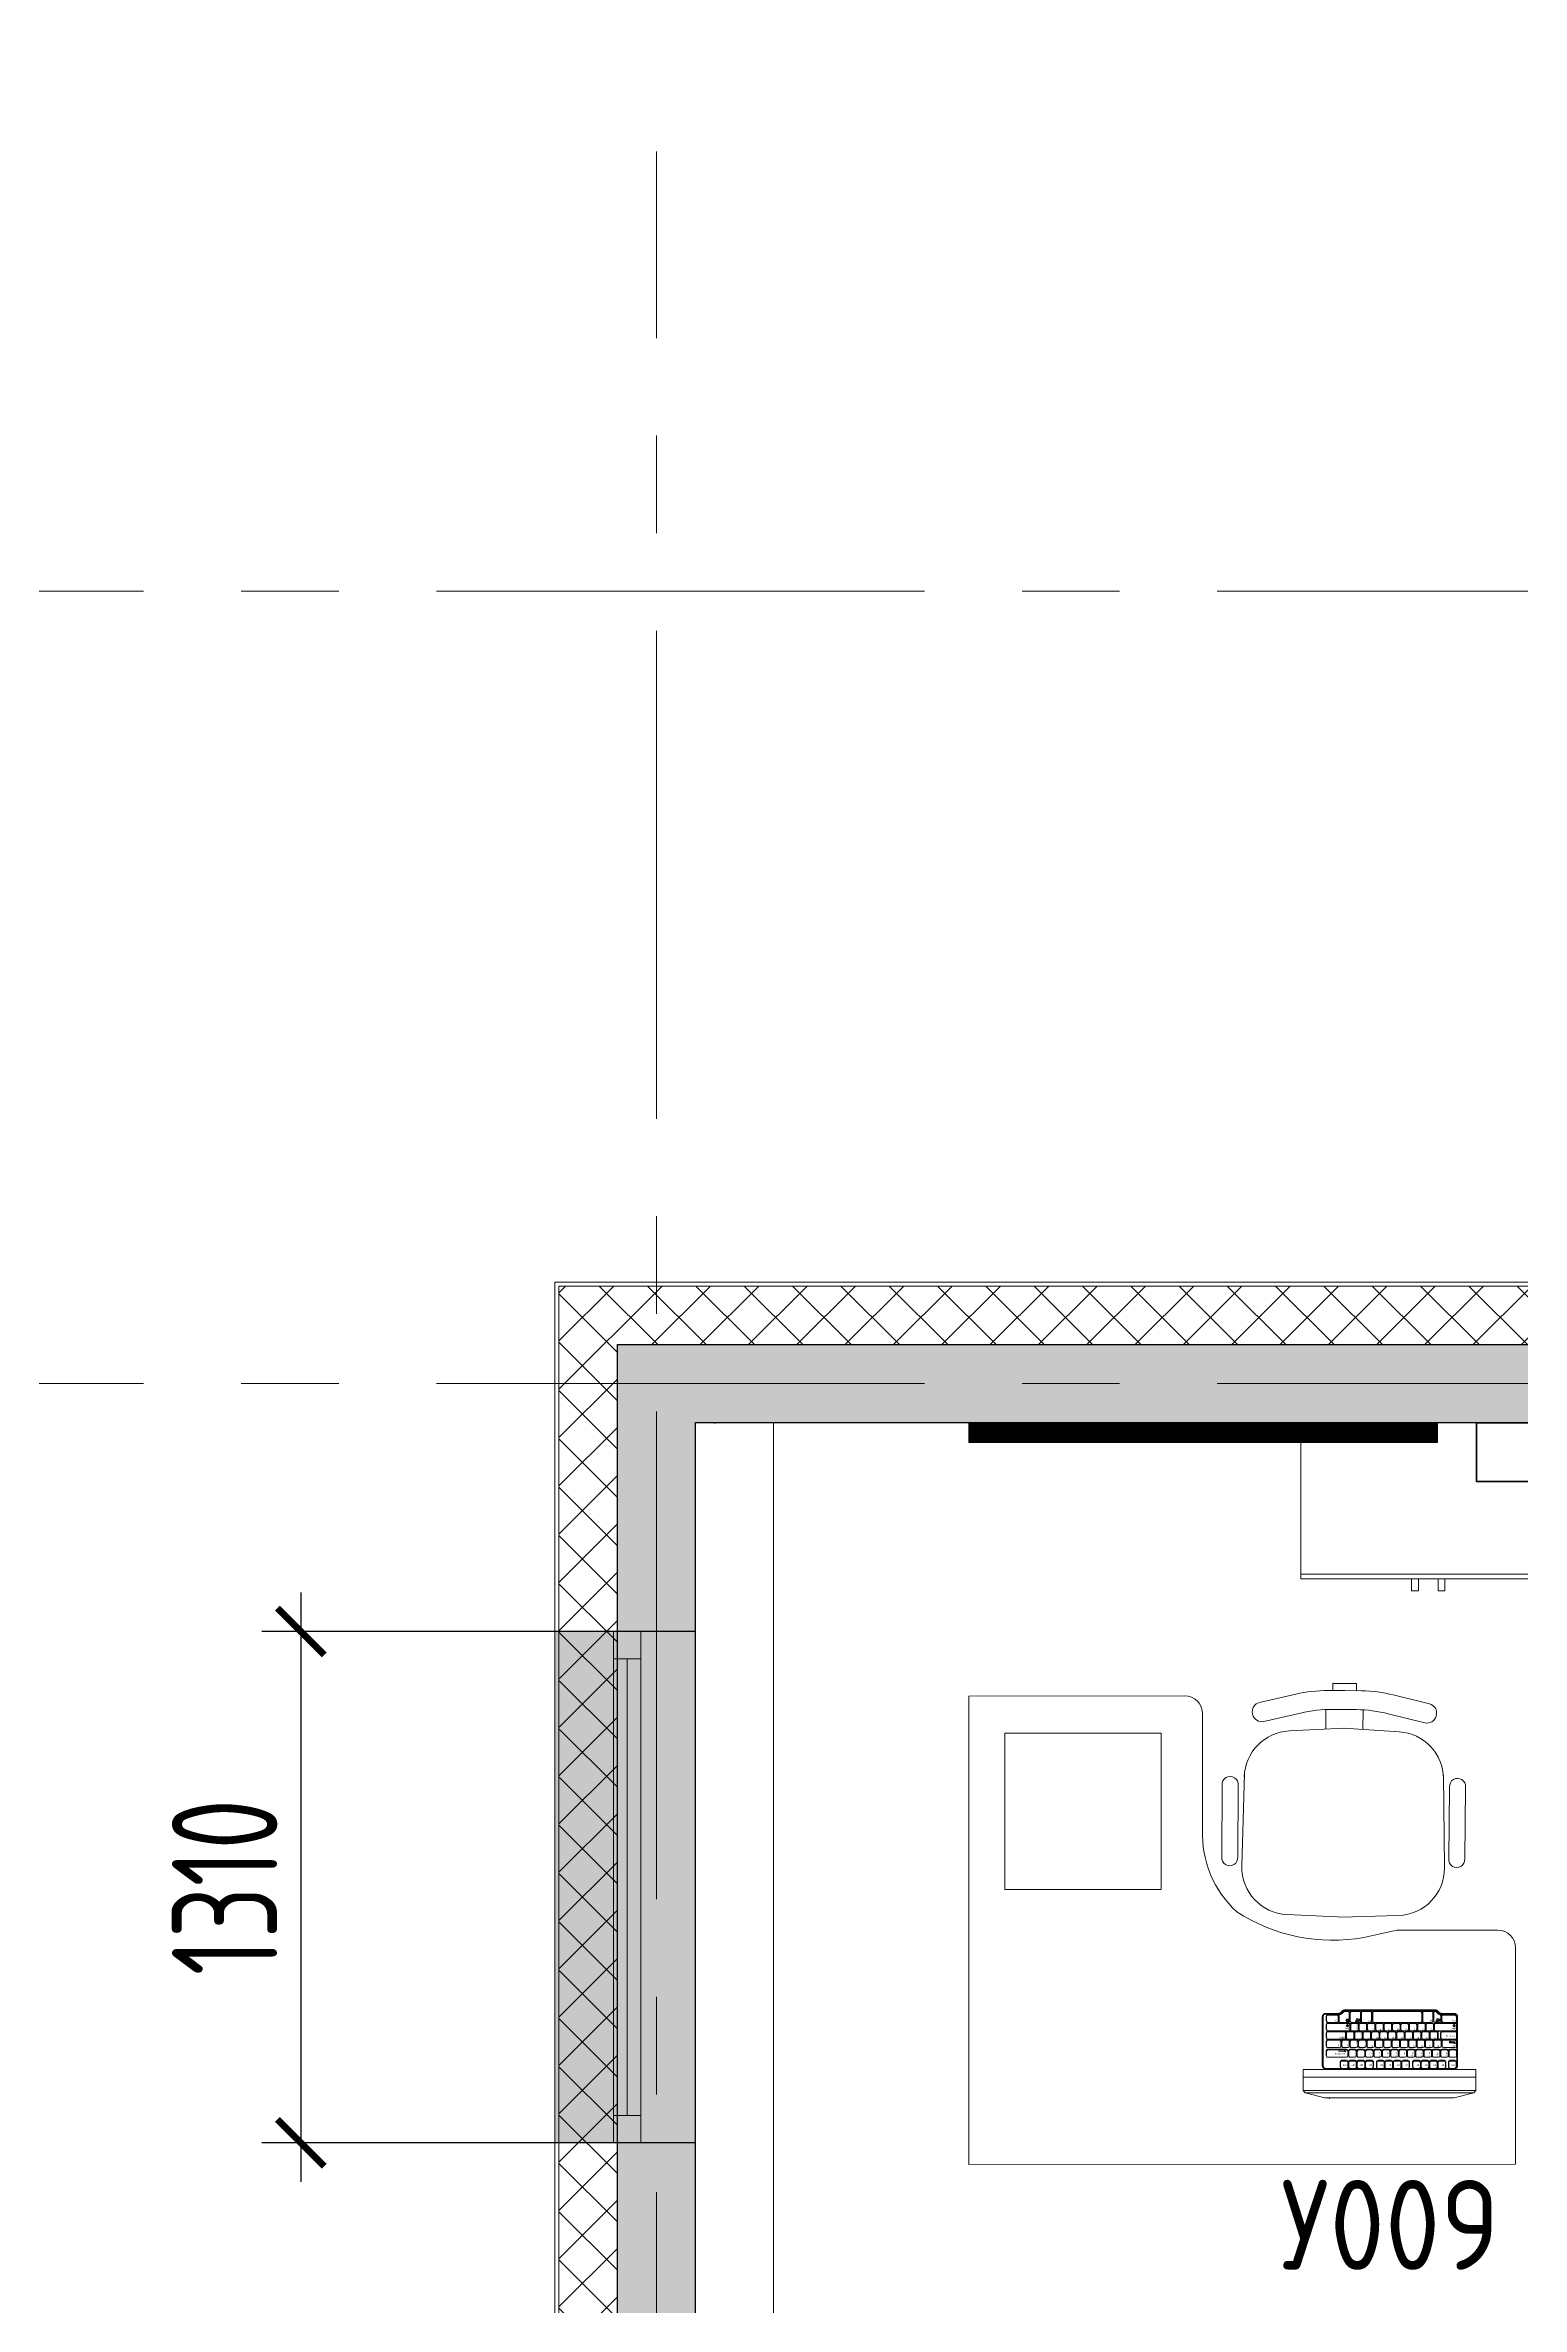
# Model space of a CAD drawing. Header units: millimetres. Extents: x -13407 to 8063098, y -2635 to 109271.
# Drawn here: x -1566 to 2216, y 7145 to 12939 of the extents above; entities that cross this region are included whole.
import ezdxf

# ---------------------------------------------------------------- set-up
doc = ezdxf.new("R2010")
doc.units = ezdxf.units.MM
doc.linetypes.add('CENTER', pattern=[2, 1.25, -0.25, 0.25, -0.25])
doc.linetypes.add('HIDDEN', pattern=[6, 4, -2])
doc.layers.get('Defpoints').update_dxf_attribs({"color": 6})
for name, color, linetype, lineweight in [('АР_Навесной фасад', 5, 'Continuous', 5), ('АР_Окна БЛОК', 250, 'Continuous', 13), ('АР_Оси', 193, 'Continuous', 9), ('АР_Подоконники', 163, 'Continuous', 9), ('АР_Сущ Несущая стена', 202, 'Continuous', 30), ('АР_Утеплитель', 250, 'Continuous', 9), ('АР_Штриховка монолит', 250, 'Continuous', 9), ('ТХ_мебель передв', 250, 'Continuous', 13), ('ТХ_обор_комп принт', 30, 'Continuous', 13), ('ТХ_ОСНОВНОЙ', 103, 'Continuous', 25)]:
    doc.layers.add(name, color=color, linetype=linetype, lineweight=lineweight)
doc.layers.add('ТХ', color=7, linetype='Continuous')
doc.styles.add('Arial 200', font='arial.ttf', dxfattribs={"height": 500})
doc.styles.add('ISOCPEUR', font='isocpeur.ttf', dxfattribs={"width": 0.7})
doc.styles.add('ISOCPEUR_1', font='isocpeur.ttf', dxfattribs={"width": 0.9, "height": 250})
doc.styles.add('SIMPLEX', font='simplex.shx', dxfattribs={"width": 0.85, "oblique": 7})
doc.dimstyles.new('R_100', dxfattribs={"dimtxt": 270, "dimasz": 120, "dimexe": 100, "dimexo": 0, "dimgap": 60, "dimtad": 1, "dimdec": 0, "dimrnd": 5, "dimzin": 0, "dimdsep": 46, "dimtxsty": 'ISOCPEUR', "dimblk": 'ARCHTICK', "dimcen": 0, "dimdle": 100, "dimclrd": 256, "dimclre": 256, "dimclrt": 256, "dimadec": 0, "dimazin": 0, "dimtfac": 2, "dimtdec": 0, "dimtofl": 0, "dimtmove": 1, "dimatfit": 3, "dimfxl": 1, "dimtvp": 3, "dimtolj": 1, "dimtzin": 0, "dimarcsym": 0})

# ---------------------------------------------------------------- blocks, each defined once
blk = doc.blocks.new('*U423')
h = blk.add_hatch(color=253)
h.dxf.hatch_style = 1
h.paths.add_polyline_path([(-1310, 140), (0, 140), (0, -220), (-1310, -220)])
at = {"color": 253, "lineweight": 30}
for p, q in [((-1310, 140), (-1310, -220)), ((0, 140), (0, -220))]:
    blk.add_line(p, q, dxfattribs=at)
at = {"color": 253}
for p, q in [((-1310, 140), (0, 140)), ((-1310, 140), (-1310, 140)), ((-1310, 140), (-1310, 140)), ((0, 140), (0, 140)), ((0, 140), (0, 140)), ((-1310, 0), (0, 0)), ((-1240, 0), (-1240, -70)), ((-1240, -35), (-70, -35)), ((-70, 0), (-70, -70)), ((-1310, -70), (0, -70)), ((0, -220), (-1310, -220))]:
    blk.add_line(p, q, dxfattribs=at)
blk = doc.blocks.new('М-60')
at = {"color": 253, "extrusion": (-6.19742e-05, 0.000470712, 1)}
for p, q in [((7035202.1, 1186569.5, -0.1), (7035439, 1186576.2, -0.1)), ((7035415.4, 1186627.5, -0.2), (7035231.8, 1186626.6, -0.2)), ((7035232, 1186585.7, -0.1), (7035415.6, 1186586.5, -0.1)), ((7034998.3, 1186437.9, -0.1), (7035019.7, 1186530.9, -0.1)), ((7035068.3, 1186519.6, -0.1), (7035046.7, 1186425.8, -0.1)), ((7035049.2, 1186548.9, -0.1), (7035050.6, 1186548.5, -0.1)), ((7035563.1, 1186460.5, -0.1), (7035569.8, 1186312.9, 0)), ((7035085.8, 1186312.9, 0), (7035092.5, 1186454.7, -0.1)), ((7034971.3, 1186282.6, 0), (7034970.4, 1186343.1, -0.1)), ((7034989, 1186343.1, -0.1), (7034970.8, 1186343.1, -0.1)), ((7034970.8, 1186343.1, -0.1), (7034970.8, 1186282.6, 0)), ((7034989, 1186312.9, 0), (7034989, 1186356.2, -0.1)), ((7034989, 1186312.9, 0), (7034989, 1186343.1, -0.1)), ((7035037.4, 1186344.1, 0), (7035037.4, 1186312.9, 0)), ((7035037.8, 1186361.3, -0.1), (7035088.1, 1186361.3, -0.1)), ((7034989, 1186313.2, 0), (7034989.4, 1186282.9, 0)), ((7034989, 1186313.2, 0), (7034989.6, 1186269.8, 0)), ((7035037.8, 1186282.6, 0), (7035037.4, 1186313.9, 0)), ((7035085.7, 1186314.6, 0), (7035094.7, 1186172.9, 0)), ((7035565.2, 1186174.3, 0.1), (7035569.7, 1186322, 0)), ((7034989.4, 1186282.9, 0), (7034971.3, 1186282.6, 0)), ((7035038.5, 1186265.5, 0), (7035088.8, 1186266.3, 0)), ((7035000.2, 1186188.3, 0), (7035023, 1186095.7, 0.1)), ((7035071.5, 1186107.6, 0.1), (7035048.4, 1186201.2, 0)), ((7035052.8, 1186078.1, 0.1), (7035054.2, 1186078.5, 0.1)), ((7035206, 1186059.9, 0.1), (7035442.9, 1186056.7, 0.1)), ((7035236.1, 1186044.1, 0.1), (7035419.7, 1186046, 0.1)), ((7035420.2, 1186005.1, 0.1), (7035236.6, 1186003.1, 0.1))]:
    blk.add_line(p, q, dxfattribs=at)
for centre, start, end in [((7035230, 1186606.2, 122.4), 84.99867, 275.52472), ((7035417.4, 1186607.1, 122.4), 264.99867, 95.52472), ((7035234.4, 1186023.7, 122.4), 85.34791, 275.87397), ((7035421.8, 1186025.7, 122.4), 265.34791, 95.87397)]:
    blk.add_arc(centre, 20.6, start, end, dxfattribs=at)
at = {"color": 253, "extrusion": (6.19742e-05, -0.000470712, -1)}
for centre, major_axis, start_param, end_param in [((7035442.2, 1186455, -0.1), (77.8, 92.6, 0), -0.725128, 0.826554), ((7035043.3, 1186525.4, -0.1), (15.6, 18.5, 0), 4.240369, 5.829345), ((7035044.7, 1186525.1, -0.1), (15.6, 18.5, 0), -0.45384, 1.098777), ((7035213.4, 1186449, -0.1), (77.8, 92.6, 0), 4.061153, 5.558057), ((7035352, 1186356.2, 0), (-277.9, 233.5, -0.1), 5.584367, 5.811166), ((7035400.4, 1186344.1, 0), (233.5, 277.9, -0.1), 4.01357, 4.240369)]:
    blk.add_ellipse(centre, major_axis=major_axis, ratio=1, start_param=start_param, end_param=end_param, dxfattribs=at)
at = {"color": 253, "extrusion": (-6.19742e-05, 0.000470712, 1)}
for centre, major_axis, start_param, end_param in [((7035352.6, 1186275.3, 0), (-274.3, -237.7, 0.1), 5.584367, 5.811166), ((7035400.8, 1186288.2, 0), (237.7, -274.3, 0.1), 4.01357, 4.240369), ((7035215.4, 1186180.5, 0), (79.2, -91.4, 0), 4.061153, 5.558057), ((7035444.3, 1186178, 0.1), (79.2, -91.4, 0), -0.725128, 0.826554), ((7035046.5, 1186101.5, 0.1), (15.8, -18.3, 0), 4.240369, 5.829345), ((7035048, 1186101.8, 0.1), (15.8, -18.3, 0), -0.45384, 1.098777)]:
    blk.add_ellipse(centre, major_axis=major_axis, ratio=1, start_param=start_param, end_param=end_param, dxfattribs=at)
blk = doc.blocks.new('стол угловой 1200х1400')
at = {"color": 253, "extrusion": (-6.20986e-05, 0.000470696, 1)}
for p, q in [((-20568.3, 33327.6, -393.6), (-20014.8, 33327.8, -393.6)), ((-20568, 32127.6, -393), (-20568.3, 33327.6, -393.6)), ((-19969.8, 32984.7, -393.4), (-19969.8, 33284.7, -393.5)), ((-19213.1, 32728, -393.2), (-19472.2, 32727.9, -393.2)), ((-19168.1, 32683, -393.2), (-19168, 32128, -392.9)), ((-19168, 32128, -392.9), (-20568, 32127.6, -393))]:
    blk.add_line(p, q, dxfattribs=at)
at = {"color": 253, "linetype": 'HIDDEN', "ltscale": 0.1}
blk.add_lwpolyline([(-20475.6, 33232.1), (-20075.6, 33232.2), (-20075.5, 32832.2), (-20475.5, 32832.1)], close=True, dxfattribs=at)
at = {"color": 253, "extrusion": (-6.20986e-05, 0.000470696, 1), "elevation": -376.6}
blk.add_lwpolyline([(-19472.3, 32728.1), (-19556.8, 32709)], dxfattribs=at)
at = {"color": 253, "extrusion": (-6.20986e-05, 0.000470696, 1)}
for centre, radius, start, end in [((-20014.8, 33283, -376.6), 45, 2.48168, 90.01514), ((-19697, 32975.5, -376.6), 272.9, 178.02217, 227.37552), ((-19635.3, 33157.4, -376.6), 455.2, 237.21039, 279.93933), ((-19213.1, 32683.2, -376.6), 45, 0.01514, 90.01514)]:
    blk.add_arc(centre, radius, start, end, dxfattribs=at)
blk = doc.blocks.new('KEY')
at = {"color": 253}
for p, q in [((-0.2, 0), (0.2, 0)), ((-0.34, -0.54), (-0.34, -0.14)), ((-0.31, -0.5), (-0.31, -0.11)), ((-0.2, -0.61), (0.2, -0.61)), ((-0.2, -0.68), (0.2, -0.68)), ((0.31, -0.5), (0.31, -0.11)), ((0.34, -0.54), (0.34, -0.14))]:
    blk.add_line(p, q, dxfattribs=at)
for centre, radius, start, end in [((0.2, -0.11), 0.109, 360, 90), ((0.2, -0.14), 0.141, 360, 90), ((-0.2, -0.14), 0.141, 90, 180), ((-0.2, -0.54), 0.141, 180, 270), ((-0.2, -0.11), 0.109, 90, 180), ((-0.2, -0.5), 0.109, 180, 270), ((0.2, -0.5), 0.109, 270, 360), ((0.2, -0.54), 0.141, 270, 360)]:
    blk.add_arc(centre, radius, start, end, dxfattribs=at)
blk = doc.blocks.new('рншнглнг8л')
h = blk.add_hatch(color=253)
h.paths.add_polyline_path([(-575895.8, 55186.1), (-575892.8, 55184.3), (-575895.8, 55184.3)])
h.paths.add_polyline_path([(-575895.8, 55184.3), (-575892.8, 55184.3), (-575895.8, 55182.5)])
h = blk.add_hatch(color=253)
h.paths.add_polyline_path([(-575624.1, 55162.2), (-575627.2, 55160.4), (-575624.1, 55160.4)])
h.paths.add_polyline_path([(-575624.1, 55160.4), (-575627.2, 55160.4), (-575624.1, 55158.6)])
h = blk.add_hatch(color=253)
h.paths.add_polyline_path([(-575615.7, 55164.4), (-575612.7, 55162.7), (-575615.7, 55162.7)])
h.paths.add_polyline_path([(-575615.7, 55162.7), (-575612.7, 55162.7), (-575615.7, 55160.9)])
at = {"color": 253}
for p, q in [((-575997.1, 55290.7), (-576002.8, 55285.1)), ((-575559.9, 55285.1), (-576002.8, 55285.1)), ((-576002.8, 55285.1), (-576002.8, 55230.9)), ((-575947.2, 55303.5), (-575997.1, 55290.7)), ((-575565.6, 55290.7), (-575997.1, 55290.7)), ((-575615.4, 55303.5), (-575947.2, 55303.5)), ((-575565.6, 55290.7), (-575615.4, 55303.5)), ((-575559.9, 55285.1), (-575565.6, 55290.7)), ((-575559.9, 55230.9), (-575559.9, 55285.1)), ((-575559.9, 55250.9), (-576002.8, 55250.9)), ((-576002.8, 55230.9), (-575559.9, 55230.9)), ((-575953.4, 55096.7), (-575953.4, 55220.6)), ((-575951.4, 55096.7), (-575951.4, 55220.6)), ((-575616.2, 55228.2), (-575943.8, 55228.2)), ((-575630.1, 55211.8), (-575630.1, 55223.9)), ((-575629.1, 55212.8), (-575629.1, 55224.8)), ((-575625.8, 55228.2), (-575616.1, 55228.2)), ((-575610.4, 55212.8), (-575610.4, 55222.5)), ((-575609.4, 55211.8), (-575609.4, 55221.5)), ((-575608.6, 55096.7), (-575608.6, 55220.6)), ((-575606.7, 55096.7), (-575606.7, 55220.6)), ((-575943.3, 55183.3), (-575943.3, 55195.4)), ((-575943.3, 55158.3), (-575943.3, 55170.4)), ((-575942.4, 55184.3), (-575942.4, 55196.3)), ((-575942.4, 55159.3), (-575942.4, 55171.3)), ((-575891.1, 55199.6), (-575939, 55199.6)), ((-575891.1, 55180.9), (-575939, 55180.9)), ((-575891.1, 55179), (-575939, 55179)), ((-575908.9, 55174.7), (-575939, 55174.7)), ((-575892.8, 55184.3), (-575912.1, 55184.3)), ((-575905.6, 55159.3), (-575905.6, 55171.3)), ((-575904.7, 55158.3), (-575904.7, 55170.4)), ((-575895.8, 55182.5), (-575895.8, 55186.1)), ((-575895.8, 55186.1), (-575892.8, 55184.3)), ((-575892.8, 55184.3), (-575895.8, 55182.5)), ((-575887.8, 55184.3), (-575887.8, 55196.3)), ((-575886.8, 55183.3), (-575886.8, 55195.4)), ((-575647, 55158.3), (-575647, 55170.4)), ((-575646.1, 55159.3), (-575646.1, 55171.3)), ((-575612.9, 55174.7), (-575642.8, 55174.7)), ((-575627.2, 55162.5), (-575627.2, 55158.5)), ((-575624.1, 55162.2), (-575627.2, 55160.4)), ((-575627.2, 55160.4), (-575613.4, 55160.4)), ((-575627.2, 55160.4), (-575624.1, 55158.6)), ((-575612.7, 55162.7), (-575626.8, 55162.7)), ((-575625.8, 55209.5), (-575613.7, 55209.5)), ((-575625.8, 55207.5), (-575613.7, 55207.5)), ((-575624.1, 55158.6), (-575624.1, 55162.2)), ((-575615.7, 55160.9), (-575615.7, 55164.4)), ((-575615.7, 55164.4), (-575612.7, 55162.7)), ((-575612.7, 55162.7), (-575615.7, 55160.9)), ((-575612.7, 55160.6), (-575612.7, 55164.9)), ((-575609.6, 55159.3), (-575609.6, 55171.3)), ((-575608.6, 55158.3), (-575608.6, 55170.4)), ((-575943.3, 55136.9), (-575943.3, 55149)), ((-575943.3, 55115.5), (-575943.3, 55127.6)), ((-575943.3, 55094.1), (-575943.3, 55106.2)), ((-575942.4, 55137.9), (-575942.4, 55149.9)), ((-575942.4, 55116.5), (-575942.4, 55128.5)), ((-575942.4, 55095.1), (-575942.4, 55107.1)), ((-575908.9, 55156), (-575939, 55156)), ((-575908.9, 55154), (-575939, 55154)), ((-575897.2, 55153.3), (-575939, 55153.3)), ((-575897.2, 55134.5), (-575939, 55134.5)), ((-575897.2, 55132.6), (-575939, 55132.6)), ((-575886.1, 55131.9), (-575939, 55131.9)), ((-575886.1, 55113.1), (-575939, 55113.1)), ((-575886.1, 55111.2), (-575939, 55111.2)), ((-575916.1, 55110.5), (-575939, 55110.5)), ((-575912.7, 55095.1), (-575912.7, 55107.1)), ((-575911.8, 55094.1), (-575911.8, 55106.2)), ((-575911.2, 55091.1), (-575911.2, 55106.2)), ((-575910.2, 55092.8), (-575910.2, 55107.1)), ((-575887.5, 55110.5), (-575906.9, 55110.5)), ((-575893.9, 55137.9), (-575893.9, 55149.9)), ((-575890.9, 55106.4), (-575893.2, 55105.3)), ((-575893.2, 55105.3), (-575892.3, 55105.1)), ((-575892.3, 55105.1), (-575893.1, 55104)), ((-575892.8, 55103.7), (-575893.1, 55104)), ((-575892.9, 55136.9), (-575892.9, 55149)), ((-575892.8, 55103.7), (-575891.9, 55104.8)), ((-575888.8, 55121.7), (-575892.5, 55118.4)), ((-575892.5, 55118.4), (-575889.6, 55118.6)), ((-575891.9, 55104.8), (-575891.5, 55104.1)), ((-575886.3, 55108.9), (-575891.8, 55108.9)), ((-575891.8, 55108.9), (-575891.8, 55101.7)), ((-575886.3, 55107.2), (-575891.8, 55107.2)), ((-575886.3, 55105.5), (-575891.8, 55105.5)), ((-575891.5, 55104.1), (-575890.9, 55106.4)), ((-575887.1, 55108.1), (-575890.9, 55108.1)), ((-575887.1, 55106.4), (-575890.9, 55106.4)), ((-575887.1, 55104.6), (-575890.9, 55104.6)), ((-575887.1, 55102.9), (-575890.9, 55102.9)), ((-575889.6, 55118.6), (-575889.6, 55114.7)), ((-575887.9, 55114.7), (-575889.6, 55114.7)), ((-575885, 55118.4), (-575888.8, 55121.7)), ((-575887.9, 55114.7), (-575887.9, 55118.6)), ((-575887.9, 55118.6), (-575885, 55118.4)), ((-575886.3, 55101.7), (-575886.3, 55108.9)), ((-575884.2, 55085.6), (-575884.2, 55107.1)), ((-575883.3, 55084.6), (-575883.3, 55106.2)), ((-575882.8, 55116.5), (-575882.8, 55128.5)), ((-575882.6, 55084.7), (-575882.6, 55106.2)), ((-575881.9, 55115.5), (-575881.9, 55127.6)), ((-575881.6, 55085.6), (-575881.6, 55107.1)), ((-575859, 55110.5), (-575878.3, 55110.5)), ((-575868.2, 55108.4), (-575865.8, 55101.7)), ((-575863.9, 55108.4), (-575861.4, 55101.7)), ((-575857.1, 55101.7), (-575859.5, 55108.4)), ((-575855.7, 55085.6), (-575855.7, 55107.1)), ((-575854.7, 55084.7), (-575854.7, 55106.2)), ((-575854, 55084.7), (-575854, 55106.2)), ((-575853.1, 55085.6), (-575853.1, 55107.1)), ((-575830.5, 55110.5), (-575849.7, 55110.5)), ((-575827.1, 55085.6), (-575827.1, 55107.1)), ((-575826.2, 55084.7), (-575826.2, 55106.2)), ((-575825.2, 55084.7), (-575825.2, 55106.2)), ((-575824.3, 55085.6), (-575824.3, 55107.1)), ((-575702.1, 55110.5), (-575820.9, 55110.5)), ((-575698.7, 55085.6), (-575698.7, 55107.1)), ((-575697.8, 55084.7), (-575697.8, 55106.2)), ((-575697.1, 55084.7), (-575697.1, 55106.2)), ((-575696.1, 55085.6), (-575696.1, 55107.1)), ((-575673.5, 55110.5), (-575692.8, 55110.5)), ((-575670.2, 55085.6), (-575670.2, 55107.1)), ((-575669.2, 55084.7), (-575669.2, 55106.2)), ((-575668.9, 55084.6), (-575668.9, 55106.2)), ((-575667.9, 55085.6), (-575667.9, 55107.1)), ((-575667, 55115.5), (-575667, 55127.6)), ((-575666.1, 55116.5), (-575666.1, 55128.5)), ((-575664.6, 55110.5), (-575653.2, 55110.5)), ((-575612.9, 55131.9), (-575662.7, 55131.9)), ((-575612.9, 55113.1), (-575662.7, 55113.1)), ((-575612.9, 55111.2), (-575662.7, 55111.2)), ((-575662.4, 55108.4), (-575660, 55101.7)), ((-575658, 55108.4), (-575655.6, 55101.7)), ((-575656.6, 55136.9), (-575656.6, 55149)), ((-575651.3, 55101.7), (-575653.7, 55108.4)), ((-575612.9, 55153.3), (-575652.3, 55153.3)), ((-575612.9, 55132.6), (-575652.3, 55132.6)), ((-575650.4, 55136.9), (-575650.4, 55149)), ((-575649.9, 55092.8), (-575649.9, 55107.1)), ((-575649.5, 55137.9), (-575649.5, 55149.9)), ((-575648.9, 55091.1), (-575648.9, 55106.2)), ((-575647.9, 55094.1), (-575647.9, 55106.2)), ((-575647, 55095.1), (-575647, 55107.1)), ((-575612.9, 55134.5), (-575646.1, 55134.5)), ((-575612.9, 55110.5), (-575643.7, 55110.5)), ((-575612.9, 55156), (-575642.8, 55156)), ((-575612.9, 55154), (-575642.8, 55154)), ((-575615.5, 55121.7), (-575619.2, 55118.4)), ((-575619.2, 55118.4), (-575616.4, 55118.6)), ((-575616.4, 55118.6), (-575616.4, 55114.7)), ((-575614.7, 55114.7), (-575616.4, 55114.7)), ((-575611.8, 55118.4), (-575615.5, 55121.7)), ((-575614.7, 55118.6), (-575611.8, 55118.4)), ((-575614.7, 55114.7), (-575614.7, 55118.6)), ((-575609.6, 55137.9), (-575609.6, 55149.9)), ((-575609.6, 55116.5), (-575609.6, 55128.5)), ((-575609.6, 55097.5), (-575609.6, 55107.1)), ((-575608.6, 55136.9), (-575608.6, 55149)), ((-575608.6, 55115.5), (-575608.6, 55127.6)), ((-575608.6, 55097.5), (-575608.6, 55106.2)), ((-575943.8, 55089.1), (-575911.8, 55089.1)), ((-575943.8, 55087.2), (-575911.8, 55087.2)), ((-575916.1, 55091.7), (-575939, 55091.7)), ((-575916.1, 55089.8), (-575939, 55089.8)), ((-575887.5, 55082.3), (-575895.6, 55082.3)), ((-575887.5, 55080.3), (-575895.6, 55080.3)), ((-575664.5, 55080), (-575895.6, 55080)), ((-575664.5, 55078.1), (-575895.6, 55078.1)), ((-575891.8, 55101.7), (-575886.3, 55101.7)), ((-575859, 55082.3), (-575878.3, 55082.3)), ((-575859, 55080.4), (-575878.3, 55080.4)), ((-575830.5, 55082.3), (-575849.7, 55082.3)), ((-575830.5, 55080.4), (-575849.7, 55080.4)), ((-575702.1, 55082.3), (-575820.9, 55082.3)), ((-575702.1, 55080.4), (-575820.9, 55080.4)), ((-575673.5, 55082.3), (-575692.8, 55082.3)), ((-575673.5, 55080.4), (-575692.8, 55080.4)), ((-575664.6, 55082.3), (-575664.5, 55082.3)), ((-575664.6, 55080.3), (-575664.5, 55080.3)), ((-575616.2, 55089.1), (-575648.3, 55089.1)), ((-575616.2, 55087.2), (-575648.3, 55087.2)), ((-575615.3, 55091.7), (-575643.7, 55091.7)), ((-575616.2, 55089.8), (-575643.7, 55089.8))]:
    blk.add_line(p, q, dxfattribs=at)
for points in [[(-575934, 55303.5), (-575934.9, 55306.2)], [(-575616.2, 55230.1), (-575943.8, 55230.1)]]:
    blk.add_lwpolyline(points, dxfattribs=at)
for centre, major_axis, start_param, end_param in [((-575943.8, 55220.6), (-6.74, -6.74), 3.926991, 5.497787), ((-575943.8, 55220.6), (-5.39, -5.39), 3.926991, 5.497787), ((-575943.8, 55096.7), (-6.74, 6.74), 0.785398, 2.356194), ((-575943.8, 55096.7), (-5.39, 5.39), 0.785398, 2.356194), ((-575911.8, 55077.6), (-8.08, -8.08), 2.907036, 3.926991), ((-575911.8, 55077.6), (-6.74, -6.74), 2.907036, 3.926991), ((-575895.6, 55087.6), (-6.74, -6.74), -0.234557, 0.785398), ((-575895.6, 55087.6), (-5.39, 5.39), 1.336239, 2.356194)]:
    blk.add_ellipse(centre, major_axis=major_axis, ratio=1, start_param=start_param, end_param=end_param, dxfattribs=at)
at = {"color": 253, "extrusion": (0, 0, -1)}
for centre, major_axis, ratio, start_param, end_param in [((-575625.8, 55223.9), (3.03, 3.03), 1, 3.926991, 5.497787), ((-575625.8, 55224.8), (2.36, 2.36), 1, 3.926991, 5.497787), ((-575616.2, 55220.6), (6.74, -6.74), 1, 3.926991, 5.497787), ((-575616.2, 55220.6), (5.39, -5.39), 1, 3.926991, 5.497787), ((-575616.1, 55221.5), (4.72, 4.72), 1, 5.497787, 7.068583), ((-575616.1, 55222.5), (4.04, -4.04), 1, 3.926991, 5.497787), ((-575939, 55195.4), (3.03, -3.03), 1, 2.356194, 3.926991), ((-575939, 55183.3), (3.03, 3.03), 1, 2.356194, 3.926991), ((-575939, 55170.4), (3.03, -3.03), 1, 2.356194, 3.926991), ((-575939, 55196.3), (2.36, -2.36), 1, 2.356194, 3.926991), ((-575939, 55184.3), (2.36, 2.36), 1, 2.356194, 3.926991), ((-575939, 55171.3), (2.36, -2.36), 1, 2.356194, 3.926991), ((-575908.9, 55171.3), (2.36, 2.36), 1, 5.497787, 7.068583), ((-575908.9, 55170.4), (3.03, 3.03), 1, 5.497787, 7.068583), ((-575891.1, 55196.3), (2.36, 2.36), 1, 5.497787, 7.068583), ((-575891.1, 55195.4), (3.03, -3.03), 1, 3.926991, 5.497787), ((-575891.1, 55184.3), (2.36, -2.36), 1, -0.785398, 0.785398), ((-575891.1, 55183.3), (3.03, 3.03), 1, 0.785398, 2.356194), ((-575642.8, 55170.4), (3.03, 3.03), 1, 3.926991, 5.497787), ((-575642.8, 55171.3), (2.36, 2.36), 1, 3.926991, 5.497787), ((-575625.8, 55211.8), (3.03, -3.03), 1, 0.785398, 2.356194), ((-575625.8, 55212.8), (2.36, -2.36), 1, 0.785398, 2.356194), ((-575613.7, 55212.8), (2.36, -2.36), 1, -0.785398, 0.785398), ((-575613.7, 55211.8), (3.03, 3.03), 1, 0.785398, 2.356194), ((-575612.9, 55171.3), (2.36, -2.36), 1, 3.926991, 5.497787), ((-575612.9, 55170.4), (3.03, -3.03), 1, 3.926991, 5.497787), ((-575939, 55158.3), (3.03, 3.03), 1, 2.356194, 3.926991), ((-575939, 55149), (3.03, -3.03), 1, 2.356194, 3.926991), ((-575939, 55136.9), (3.03, 3.03), 1, 2.356194, 3.926991), ((-575939, 55127.6), (3.03, -3.03), 1, 2.356194, 3.926991), ((-575939, 55115.5), (3.03, 3.03), 1, 2.356194, 3.926991), ((-575939, 55106.2), (3.03, -3.03), 1, 2.356194, 3.926991), ((-575939, 55159.3), (2.36, 2.36), 1, 2.356194, 3.926991), ((-575939, 55149.9), (2.36, -2.36), 1, 2.356194, 3.926991), ((-575939, 55137.9), (2.36, 2.36), 1, 2.356194, 3.926991), ((-575939, 55128.5), (2.36, -2.36), 1, 2.356194, 3.926991), ((-575939, 55116.5), (2.36, 2.36), 1, 2.356194, 3.926991), ((-575939, 55107.1), (2.36, -2.36), 1, 2.356194, 3.926991), ((-575916.1, 55107.1), (2.36, -2.36), 1, 3.926991, 5.497787), ((-575916.1, 55106.2), (3.03, -3.03), 1, 3.926991, 5.497787), ((-575906.9, 55106.2), (3.03, 3.03), 1, 3.926991, 5.497787), ((-575906.9, 55107.1), (2.36, 2.36), 1, 3.926991, 5.497787), ((-575908.9, 55159.3), (2.36, -2.36), 1, -0.785398, 0.785398), ((-575908.9, 55158.3), (3.03, -3.03), 1, -0.785398, 0.785398), ((-575897.2, 55149.9), (2.36, 2.36), 1, 5.497787, 7.068583), ((-575897.2, 55149), (3.03, 3.03), 1, 5.497787, 7.068583), ((-575897.2, 55137.9), (2.36, -2.36), 1, -0.785398, 0.785398), ((-575897.2, 55136.9), (3.03, -3.03), 1, -0.785398, 0.785398), ((-575887.5, 55107.1), (2.36, 2.36), 1, 5.497787, 7.068583), ((-575887.5, 55106.2), (3.03, 3.03), 1, 5.497787, 7.068583), ((-575886.1, 55128.5), (2.36, 2.36), 1, 5.497787, 7.068583), ((-575886.1, 55127.6), (3.03, -3.03), 1, 3.926991, 5.497787), ((-575886.1, 55116.5), (2.36, -2.36), 1, -0.785398, 0.785398), ((-575886.1, 55115.5), (3.03, 3.03), 1, 0.785398, 2.356194), ((-575878.3, 55106.2), (3.03, 3.03), 1, 3.926991, 5.497787), ((-575878.3, 55107.1), (2.36, 2.36), 1, 3.926991, 5.497787), ((-575866, 55108.4), (2.17, 0), 0.316309, 0, 3.141593), ((-575864.8, 55105), (2.17, 0), 0.316309, 0, 3.141593), ((-575861.7, 55108.4), (2.17, 0), 0.316309, 3.141593, 6.283185), ((-575860.5, 55105), (2.17, 0), 0.316309, 3.141593, 6.283185), ((-575859.3, 55101.7), (2.17, 0), 0.316309, 3.141593, 6.283185), ((-575859, 55107.1), (2.36, 2.36), 1, 5.497787, 7.068583), ((-575859, 55106.2), (3.03, -3.03), 1, 3.926991, 5.497787), ((-575849.7, 55106.2), (3.03, 3.03), 1, 3.926991, 5.497787), ((-575849.7, 55107.1), (2.36, -2.36), 1, 2.356194, 3.926991), ((-575830.5, 55107.1), (2.36, -2.36), 1, 3.926991, 5.497787), ((-575830.5, 55106.2), (3.03, -3.03), 1, 3.926991, 5.497787), ((-575820.9, 55106.2), (3.03, 3.03), 1, 3.926991, 5.497787), ((-575820.9, 55107.1), (2.36, -2.36), 1, 2.356194, 3.926991), ((-575702.1, 55107.1), (2.36, 2.36), 1, 5.497787, 7.068583), ((-575702.1, 55106.2), (3.03, -3.03), 1, 3.926991, 5.497787), ((-575692.8, 55106.2), (3.03, 3.03), 1, 3.926991, 5.497787), ((-575692.8, 55107.1), (2.36, -2.36), 1, 2.356194, 3.926991), ((-575673.5, 55107.1), (2.36, -2.36), 1, 3.926991, 5.497787), ((-575673.5, 55106.2), (3.03, -3.03), 1, 3.926991, 5.497787), ((-575664.6, 55106.2), (3.03, 3.03), 1, 3.926991, 5.497787), ((-575664.6, 55107.1), (2.36, -2.36), 1, 2.356194, 3.926991), ((-575662.7, 55127.6), (3.03, 3.03), 1, 3.926991, 5.497787), ((-575662.7, 55115.5), (3.03, -3.03), 1, 0.785398, 2.356194), ((-575662.7, 55128.5), (2.36, -2.36), 1, 2.356194, 3.926991), ((-575662.7, 55116.5), (2.36, 2.36), 1, 2.356194, 3.926991), ((-575660.2, 55108.4), (2.17, 0), 0.316309, 0, 3.141593), ((-575659, 55105), (2.17, 0), 0.316309, 0, 3.141593), ((-575655.9, 55108.4), (2.17, 0), 0.316309, 3.141593, 6.283185), ((-575654.7, 55105), (2.17, 0), 0.316309, 3.141593, 6.283185), ((-575652.3, 55149), (3.03, 3.03), 1, 3.926991, 5.497787), ((-575652.3, 55136.9), (3.03, -3.03), 1, 0.785398, 2.356194), ((-575653.5, 55101.7), (2.17, 0), 0.316309, 3.141593, 6.283185), ((-575653.2, 55107.1), (2.36, -2.36), 1, 3.926991, 5.497787), ((-575653.2, 55106.2), (3.03, -3.03), 1, 3.926991, 5.497787), ((-575646.1, 55149), (3.03, 3.03), 1, 3.926991, 5.497787), ((-575646.1, 55136.9), (3.03, -3.03), 1, 0.785398, 2.356194), ((-575646.1, 55149.9), (2.36, -2.36), 1, 2.356194, 3.926991), ((-575646.1, 55137.9), (2.36, 2.36), 1, 2.356194, 3.926991), ((-575643.7, 55106.2), (3.03, 3.03), 1, 3.926991, 5.497787), ((-575642.8, 55158.3), (3.03, -3.03), 1, 0.785398, 2.356194), ((-575643.7, 55107.1), (2.36, -2.36), 1, 2.356194, 3.926991), ((-575642.8, 55159.3), (2.36, -2.36), 1, 0.785398, 2.356194), ((-575612.9, 55159.3), (2.36, 2.36), 1, 0.785398, 2.356194), ((-575612.9, 55158.3), (3.03, 3.03), 1, 0.785398, 2.356194), ((-575612.9, 55149.9), (2.36, -2.36), 1, 3.926991, 5.497787), ((-575612.9, 55149), (3.03, -3.03), 1, 3.926991, 5.497787), ((-575612.9, 55137.9), (2.36, 2.36), 1, 0.785398, 2.356194), ((-575612.9, 55136.9), (3.03, 3.03), 1, 0.785398, 2.356194), ((-575612.9, 55128.5), (2.36, -2.36), 1, 3.926991, 5.497787), ((-575612.9, 55127.6), (3.03, -3.03), 1, 3.926991, 5.497787), ((-575612.9, 55116.5), (2.36, 2.36), 1, 0.785398, 2.356194), ((-575612.9, 55115.5), (3.03, 3.03), 1, 0.785398, 2.356194), ((-575612.9, 55107.1), (2.36, -2.36), 1, 3.926991, 5.497787), ((-575612.9, 55106.2), (3.03, -3.03), 1, 3.926991, 5.497787), ((-575939, 55094.1), (3.03, 3.03), 1, 2.356194, 3.926991), ((-575939, 55095.1), (2.36, 2.36), 1, 2.356194, 3.926991), ((-575916.1, 55095.1), (2.36, 2.36), 1, 0.785398, 2.356194), ((-575916.1, 55094.1), (3.03, 3.03), 1, 0.785398, 2.356194), ((-575911.8, 55077.6), (8.08, 8.08), 1, 5.497787, 6.517742), ((-575911.8, 55077.6), (6.74, -6.74), 1, 3.926991, 4.946946), ((-575909.2, 55091.1), (1.35, -1.35), 1, 0.971859, 2.356194), ((-575908.3, 55092.8), (1.35, -1.35), 1, 1.011126, 2.356194), ((-575911.8, 55077.6), (8.33, 8.33), 1, 5.684248, 6.517742), ((-575911.8, 55077.6), (9.68, -9.68), 1, 4.152719, 4.946946), ((-575895.6, 55087.6), (6.74, 6.74), 1, 2.356194, 3.37615), ((-575895.6, 55087.6), (5.39, 5.39), 1, 2.356194, 3.37615), ((-575895.6, 55087.6), (5.14, 5.14), 1, 2.356194, 3.37615), ((-575895.6, 55087.6), (3.79, 3.79), 1, 2.356194, 3.37615), ((-575887.5, 55085.6), (2.36, -2.36), 1, -0.785398, 0.785398), ((-575887.5, 55084.6), (3.03, -3.03), 1, -0.785398, 0.785398), ((-575878.3, 55084.7), (3.03, -3.03), 1, 0.785398, 2.356194), ((-575878.3, 55085.6), (2.36, -2.36), 1, 0.785398, 2.356194), ((-575863.6, 55101.7), (2.17, 0), 0.316309, 0, 3.141593), ((-575859, 55085.6), (2.36, -2.36), 1, -0.785398, 0.785398), ((-575859, 55084.7), (3.03, 3.03), 1, 0.785398, 2.356194), ((-575849.7, 55084.7), (3.03, -3.03), 1, 0.785398, 2.356194), ((-575849.7, 55085.6), (2.36, 2.36), 1, 2.356194, 3.926991), ((-575830.5, 55085.6), (2.36, 2.36), 1, 0.785398, 2.356194), ((-575830.5, 55084.7), (3.03, 3.03), 1, 0.785398, 2.356194), ((-575820.9, 55084.7), (3.03, -3.03), 1, 0.785398, 2.356194), ((-575820.9, 55085.6), (2.36, 2.36), 1, 2.356194, 3.926991), ((-575702.1, 55085.6), (2.36, -2.36), 1, -0.785398, 0.785398), ((-575702.1, 55084.7), (3.03, 3.03), 1, 0.785398, 2.356194), ((-575692.8, 55084.7), (3.03, -3.03), 1, 0.785398, 2.356194), ((-575692.8, 55085.6), (2.36, 2.36), 1, 2.356194, 3.926991), ((-575673.5, 55085.6), (2.36, 2.36), 1, 0.785398, 2.356194), ((-575673.5, 55084.7), (3.03, 3.03), 1, 0.785398, 2.356194), ((-575664.6, 55084.6), (3.03, -3.03), 1, 0.785398, 2.356194), ((-575664.6, 55085.6), (2.36, 2.36), 1, 2.356194, 3.926991), ((-575664.5, 55087.6), (3.79, -3.79), 1, -0.234557, 0.785398), ((-575664.5, 55087.6), (5.14, -5.14), 1, -0.234557, 0.785398), ((-575664.5, 55087.6), (5.39, 5.39), 1, 1.336239, 2.356194), ((-575664.5, 55087.6), (6.74, -6.74), 1, -0.234557, 0.785398), ((-575657.8, 55101.7), (2.17, 0), 0.316309, 0, 3.141593), ((-575648.3, 55077.6), (9.68, 9.68), 1, 4.477832, 5.272059), ((-575648.3, 55077.6), (8.33, -8.33), 1, 2.907036, 3.74053), ((-575648.3, 55077.6), (8.08, -8.08), 1, 2.907036, 3.926991), ((-575648.3, 55077.6), (6.74, -6.74), 1, 2.907036, 3.926991), ((-575651.8, 55092.8), (1.35, 1.35), 1, 0.785398, 2.130466), ((-575650.8, 55091.1), (1.35, 1.35), 1, 0.785398, 2.169734), ((-575643.7, 55094.1), (3.03, -3.03), 1, 0.785398, 2.356194), ((-575643.7, 55095.1), (2.36, 2.36), 1, 2.356194, 3.926991), ((-575616.2, 55097.5), (5.39, 5.39), 1, 0.785398, 2.356194), ((-575616.2, 55096.7), (6.74, 6.74), 1, 0.785398, 2.356194), ((-575616.2, 55096.7), (5.39, 5.39), 1, 0.785398, 2.356194), ((-575615.3, 55097.5), (4.04, 4.04), 1, 0.785398, 2.356194)]:
    blk.add_ellipse(centre, major_axis=major_axis, ratio=ratio, start_param=start_param, end_param=end_param, dxfattribs=at)
at = {"color": 253}
for points in [[(-575627.2, 55160.4), (-575627.2, 55160.4), (-575627.2, 55160.4)], [(-575612.7, 55162.7), (-575612.7, 55162.7), (-575612.7, 55162.7)]]:
    blk.add_solid(points, dxfattribs=at)
at = {"color": 253, "xscale": -30.48000000044703, "yscale": 30.48000000044703, "zscale": 60.96}
for p in [(-575897.1, 55228.2), (-575875.7, 55228.2), (-575854.3, 55228.2), (-575832.9, 55228.2), (-575804.4, 55228.2), (-575783, 55228.2), (-575761.6, 55228.2), (-575740.2, 55228.2), (-575711.7, 55228.2), (-575690.3, 55228.2), (-575668.9, 55228.2), (-575647.5, 55228.2), (-575893.6, 55174.7), (-575875.7, 55199.6), (-575872.2, 55174.7), (-575854.3, 55199.6), (-575850.8, 55174.7), (-575832.9, 55199.6), (-575829.4, 55174.7), (-575811.5, 55199.6), (-575808, 55174.7), (-575790.1, 55199.6), (-575786.6, 55174.7), (-575768.7, 55199.6), (-575765.2, 55174.7), (-575747.3, 55199.6), (-575743.8, 55174.7), (-575725.9, 55199.6), (-575722.4, 55174.7), (-575704.5, 55199.6), (-575701, 55174.7), (-575683.1, 55199.6), (-575679.6, 55174.7), (-575661.7, 55199.6), (-575658.2, 55174.7), (-575640.3, 55199.6), (-575618.9, 55199.6), (-575881.9, 55153.3), (-575870.8, 55131.9), (-575860.5, 55153.3), (-575849.4, 55131.9), (-575839.1, 55153.3), (-575828, 55131.9), (-575817.6, 55153.3), (-575806.6, 55131.9), (-575796.2, 55153.3), (-575785.2, 55131.9), (-575774.8, 55153.3), (-575763.8, 55131.9), (-575753.4, 55153.3), (-575742.4, 55131.9), (-575732, 55153.3), (-575721, 55131.9), (-575710.6, 55153.3), (-575699.6, 55131.9), (-575689.2, 55153.3), (-575678.2, 55131.9), (-575667.8, 55153.3)]:
    blk.add_blockref('KEY', p, dxfattribs=at)
at = {"color": 253}
for s, height, style, p in [('F12', 3.81, 'Arial 200', (-575891.1, 55221.9)), ('F11', 3.81, 'Arial 200', (-575869.7, 55221.9)), ('F10', 3.81, 'Arial 200', (-575848.3, 55221.9)), ('F9', 3.81, 'Arial 200', (-575826.9, 55221.9)), ('F8', 3.81, 'Arial 200', (-575798.4, 55221.9)), ('F7', 3.81, 'Arial 200', (-575777, 55221.9)), ('F6', 3.81, 'Arial 200', (-575755.6, 55221.9)), ('F5', 3.81, 'Arial 200', (-575734.2, 55221.8)), ('F4', 3.81, 'Arial 200', (-575705.6, 55221.9)), ('F3', 3.81, 'Arial 200', (-575684.2, 55221.9)), ('F2', 3.81, 'Arial 200', (-575662.8, 55221.9)), ('F1', 3.81, 'Arial 200', (-575641.4, 55221.9)), ('Esc', 3.81, 'Arial 200', (-575614.6, 55221.9)), ('Backspace', 3.81, 'Arial 200', (-575894.9, 55192.4)), ('|', 3.81, 'Arial 200', (-575910.3, 55170.2)), ('\\', 3.81, 'Arial 200', (-575909.6, 55163.1)), ('}', 3.81, 'Arial 200', (-575887.8, 55170.5)), (']', 3.81, 'Arial 200', (-575886.8, 55162.6)), ('+', 3.81, 'Arial 200', (-575870.7, 55196.4)), ('=', 3.81, 'Arial 200', (-575870.6, 55188)), ('{', 3.81, 'Arial 200', (-575866.3, 55170.5)), ('[', 3.81, 'Arial 200', (-575865.4, 55162.6)), ('_', 3.81, 'Arial 200', (-575848.5, 55195.3)), ('-', 3.81, 'Arial 200', (-575848.9, 55186.8)), ('P', 3.81, 'Arial 200', (-575844.5, 55172.5)), (')', 3.81, 'Arial 200', (-575828.3, 55197.4)), ('0', 3.81, 'Arial 200', (-575827.1, 55191)), ('O', 3.81, 'Arial 200', (-575823.1, 55172.5)), ('(', 3.81, 'Arial 200', (-575806.9, 55197.4)), ('9', 3.81, 'Arial 200', (-575805.7, 55191)), ('I', 3.81, 'Arial 200', (-575803.7, 55172.5)), ('8', 3.81, 'Arial 200', (-575784.3, 55191)), ('*', 3.81, 'Arial 200', (-575784.8, 55194.1)), ('U', 3.81, 'Arial 200', (-575781.2, 55172.4)), ('&', 3.81, 'Arial 200', (-575762.5, 55197.3)), ('7', 3.81, 'Arial 200', (-575762.9, 55191)), ('Y', 3.81, 'Arial 200', (-575760.1, 55172.5)), ('^ ', 3.81, 'Arial 200', (-575742.1, 55194.9)), ('6', 3.81, 'Arial 200', (-575741.5, 55191)), ('T', 3.81, 'Arial 200', (-575739.8, 55172.5)), ('%', 3.81, 'Arial 200', (-575719.7, 55197.2)), ('5', 3.81, 'Arial 200', (-575720.1, 55191)), ('R', 3.81, 'Arial 200', (-575717.5, 55172.5)), ('4', 3.81, 'Arial 200', (-575698.7, 55191.1)), ('$', 3.81, 'Arial 200', (-575698.3, 55198.1)), ('E', 3.81, 'Arial 200', (-575696.1, 55172.5)), ('W', 3.81, 'Arial 200', (-575675.6, 55172.5)), ('3', 3.81, 'Arial 200', (-575677.3, 55191)), ('#', 3.81, 'Arial 200', (-575676.9, 55198.3)), ('@', 3.81, 'Arial 200', (-575655.5, 55196.3)), ('2', 3.81, 'Arial 200', (-575655.9, 55191.1)), ('Q', 3.81, 'Arial 200', (-575654.2, 55172.2)), ('1', 3.81, 'Arial 200', (-575634.5, 55191.1)), ('!', 3.81, 'Arial 200', (-575635.3, 55197.6)), ('Tab', 3.81, 'Arial 200', (-575610.9, 55172.2)), ('~', 3.81, 'Arial 200', (-575612.2, 55194.6)), ('`', 3.81, 'Arial 200', (-575613.1, 55183.3)), ('Ctrl', 3.81, 'Arial 200', (-575915, 55107.7)), ('Enter', 3.81, 'Arial 200', (-575896.7, 55150.9)), ('Shift', 3.81, 'Arial 200', (-575883.2, 55127.8)), ('"', 3.81, 'Arial 200', (-575876, 55148.1)), ("'", 3.81, 'Arial 200', (-575876.8, 55137.1)), ('?', 3.81, 'Arial 200', (-575864.3, 55127.6)), ('/', 3.81, 'Arial 200', (-575864.8, 55120.8)), (';', 3.81, 'Arial 200', (-575854.7, 55140.2)), (':', 3.81, 'Arial 200', (-575854.6, 55149.5)), ('>', 3.81, 'Arial 200', (-575843.5, 55127.5)), ('.', 3.81, 'Arial 200', (-575844.5, 55117.6)), ('L', 3.81, 'Arial 200', (-575833.8, 55151.9)), ('Alt', 3.81, 'Arial 200', (-575828.6, 55108.7)), ('<', 3.81, 'Arial 200', (-575822.1, 55127.5)), (',', 3.81, 'Arial 200', (-575823.4, 55116.8)), ('K', 3.81, 'Arial 200', (-575812.4, 55151.9)), ('M', 3.81, 'Arial 200', (-575801.4, 55130.5)), ('J', 3.81, 'Arial 200', (-575791, 55151.8)), ('N', 3.81, 'Arial 200', (-575780, 55130.5)), ('H', 3.81, 'Arial 200', (-575769.6, 55151.9)), ('B', 3.81, 'Arial 200', (-575758.6, 55130.5)), ('G', 3.81, 'Arial 200', (-575748.2, 55151.9)), ('V', 3.81, 'Arial 200', (-575737.2, 55130.5)), ('F', 2.38, 'SIMPLEX', (-575726.8, 55150.4)), ('C', 3.81, 'Arial 200', (-575715.8, 55130.5)), ('D', 3.81, 'Arial 200', (-575705.4, 55151.9)), ('X', 3.81, 'Arial 200', (-575694.4, 55130.5)), ('S', 3.81, 'Arial 200', (-575684, 55151.9)), ('Alt', 3.81, 'Arial 200', (-575672.3, 55107.6)), ('Z', 3.81, 'Arial 200', (-575673, 55130.5)), ('A', 3.81, 'Arial 200', (-575662.6, 55151.9)), ('CapsLock', 3.81, 'Arial 200', (-575612.8, 55147)), ('Shift', 3.81, 'Arial 200', (-575611.5, 55127.8)), ('Ctrl', 3.81, 'Arial 200', (-575611.5, 55107.7))]:
    blk.add_text(s, height=height, rotation=180, dxfattribs=dict(at, style=style)).set_placement(p)
blk = doc.blocks.new('тумба 1450х400х750')
at = {"color": 253, "lineweight": 15, "ltscale": 100}
blk.add_line((-12776, 30271.1), (-14226, 30271.1), dxfattribs=at)
for points in [[(-13948.9, 30283.1), (-13931.6, 30283.1), (-13931.6, 30313.3), (-13948.9, 30313.3)], [(-13881.3, 30283.1), (-13863.9, 30283.1), (-13863.9, 30313.3), (-13881.3, 30313.3)], [(-13541.9, 30283.1), (-13524.5, 30283.1), (-13524.5, 30313.3), (-13541.9, 30313.3)], [(-13474.2, 30283.1), (-13456.9, 30283.1), (-13456.9, 30313.3), (-13474.2, 30313.3)], [(-13145, 30283.1), (-13127.6, 30283.1), (-13127.6, 30313.3), (-13145, 30313.3)], [(-13077.3, 30283.1), (-13060, 30283.1), (-13060, 30313.3), (-13077.3, 30313.3)], [(-12776, 29883.1), (-12776, 30283.1), (-14226, 30283.1), (-14226, 29883.1)]]:
    blk.add_lwpolyline(points, close=True, dxfattribs=at)
blk = doc.blocks.new('A$C3da1b1ea')
at = {"color": 253, "lineweight": 0}
blk.add_lwpolyline([(0, 0), (50, 0), (50, -1200), (0, -1200), (0, 0)], dxfattribs=at)
blk = doc.blocks.new('A$Cf8021bc8')
at = {"color": 253, "linetype": 'Continuous', "lineweight": 5}
blk.add_lwpolyline([(150, 1000), (150, -1000), (0, -1000), (0, 1000)], close=True, dxfattribs=at)
at = {"layer": 'ТХ', "color": 253, "lineweight": 0}
for p in [(0, 2300), (0, -1100)]:
    blk.add_blockref('A$C3da1b1ea', p, dxfattribs=at)
blk = doc.blocks.new('_ArchTick')
at = {"color": 253, "linetype": 'ByBlock', "const_width": 0.15}
blk.add_lwpolyline([(-0.5, -0.5), (0.5, 0.5)], dxfattribs=at)
blk = doc.blocks.new('*D522')
at = {"layer": 'Defpoints', "color": 0, "ltscale": 100, "transparency": 16777216}
for p in [(99.7, 8874.9), (-911.1, 7564.9), (99.7, 7564.9)]:
    blk.add_point(p, dxfattribs=at)
at = {"layer": 'ТХ_мебель передв', "color": 253, "lineweight": -2, "ltscale": 100, "transparency": 16777216}
for p, q in [((-911.1, 8974.9), (-911.1, 7464.9)), ((99.7, 8874.9), (-1011.1, 8874.9)), ((99.7, 7564.9), (-1011.1, 7564.9))]:
    blk.add_line(p, q, dxfattribs=at)
at = {"layer": 'ТХ_мебель передв', "color": 253, "lineweight": -2, "ltscale": 100, "transparency": 16777216, "xscale": 120, "yscale": 120, "zscale": 120}
for p, rotation in [((-911.1, 8874.9), 90), ((-911.1, 7564.9), 270)]:
    blk.add_blockref('_ArchTick', p, dxfattribs=dict(at, rotation=rotation))
at = {"layer": 'ТХ_мебель передв', "color": 253, "ltscale": 100, "transparency": 16777216, "insert": (-1106.1, 8219.9), "char_height": 270, "attachment_point": 5, "rotation": 90, "style": 'ISOCPEUR'}
blk.add_mtext('\\A1;1310', dxfattribs=at)

msp = doc.modelspace()

# ---------------------------------------------------------------- hatches: boundary and pattern name
at = {"layer": 'АР_Утеплитель', "ltscale": 100}
h = msp.add_hatch(dxfattribs=at)
h.set_pattern_fill('ANSI37', color=253, scale=700)
h.set_pattern_definition([(45, (-945096.63, 49153.53), (-61.871843, 61.871843), []), (135, (-945096.63, 49153.53), (-61.871843, -61.871843), [])])
h.paths.add_polyline_path([(29593.5, 11440), (29593.5, 11290), (21270, 11290), (21270, 6100), (13150, 6100), (13150, -250), (-250, -250), (-250, 9760), (6100, 9760), (6100, 26690), (-900.2, 26690), (-900.2, 28560), (-750.2, 28560), (-750.2, 26840), (6250, 26840), (6250, 9610), (-100, 9610), (-100, -100), (13000, -100), (13000, 6250), (21120, 6250), (21120, 11440)])
at = {"layer": 'АР_Штриховка монолит', "ltscale": 100}
h = msp.add_hatch(dxfattribs=at)
h.set_pattern_fill('ANSI35', color=253, scale=700)
h.set_pattern_definition([(45, (-951587.81, 109999.9), (-123.743687, 123.743687), []), (45, (-951464.07, 109999.9), (-123.743687, 123.743687), [218.75, -43.75, 0, -43.75])])
h.paths.add_polyline_path([(6449.9, 27280), (6249.9, 27280), (6249.9, 9610), (-100, 9610), (-100, -100), (12800, -100), (12800, 100), (100, 100), (100, 9410), (6250, 9410), (6250, 8550), (6550, 8550), (6550, 9610), (6450, 9610)])

# ---------------------------------------------------------------- linework, layer by layer
at = {"layer": 'АР_Навесной фасад', "color": 253, "ltscale": 100}
for p, q in [((-260.4, 9770), (6090, 9770)), ((-250.4, 9760), (6100, 9760))]:
    msp.add_line(p, q, dxfattribs=at)
for points in [[(-260, -260), (-260.4, 9770)], [(-250, -250), (-250.4, 9760)]]:
    msp.add_lwpolyline(points, dxfattribs=at)
at = {"layer": 'АР_Оси', "color": 253, "linetype": 'CENTER', "ltscale": 1000}
for p, q in [((0, -1811.3), (0, 12666.9)), ((-12563.8, 11540), (71033.4, 11540)), ((-12563.8, 9510), (71033.4, 9510))]:
    msp.add_line(p, q, dxfattribs=at)
at = {"layer": 'АР_Подоконники', "color": 253, "ltscale": 100}
msp.add_line((300, 300), (300, 9410), dxfattribs=at)
at = {"layer": 'АР_Сущ Несущая стена', "color": 253, "ltscale": 100}
for p, q in [((-100, -100), (-100, 9610)), ((-100, 9610), (6250, 9610)), ((100, 100), (100, 9410)), ((100, 9410), (6250, 9410))]:
    msp.add_line(p, q, dxfattribs=at)
at = {"layer": 'ТХ_мебель передв', "color": 253, "const_width": 50}
msp.add_lwpolyline([(2000, 9384.4), (800, 9384.4)], dxfattribs=at)
at = {"layer": 'ТХ_обор_комп принт', "color": 253, "lineweight": 35}
msp.add_lwpolyline([(4100, 9409.4), (4100, 9259.4), (2100, 9259.4), (2100, 9409.4)], close=True, dxfattribs=at)
at = {"layer": 'ТХ_ОСНОВНОЙ', "color": 253, "ltscale": 0.1}
msp.add_line((149, 9407.6, -0.6), (149, 9409.4, -0.6), dxfattribs=at)

# ---------------------------------------------------------------- block references
at = {"layer": 'АР_Окна БЛОК', "color": 253, "rotation": 270}
msp.add_blockref('*U423', (-40.3, 7564.9), dxfattribs=at)
at = {"layer": 'ТХ_мебель передв', "color": 253}
for name, p, rotation in [('A$Cf8021bc8', (3100, 9409.4), 270), ('тумба 1450х400х750', (-11126, 39292.6), 180), ('М-60', (-1072516.5, 7061689.9, 393.1), 269.0887326624886)]:
    msp.add_blockref(name, p, dxfattribs=dict(at, rotation=rotation))
msp.add_blockref('стол угловой 1200х1400', (21368, -24618.1, 393), dxfattribs=at)
at = {"layer": 'ТХ_обор_комп принт', "color": 253, "xscale": -1, "rotation": 180}
msp.add_blockref('рншнглнг8л', (577658.6, 62983.7, 0.8), dxfattribs=at)

# ---------------------------------------------------------------- texts
at = {"layer": 'Defpoints', "color": 253, "lineweight": 35, "style": 'ISOCPEUR_1', "width": 0.9}
msp.add_text('У009', height=230, dxfattribs=at).set_placement((1597.9, 7239.6))

# ---------------------------------------------------------------- dimensions: what is measured, and where the dimension line sits
at = {"layer": 'ТХ_мебель передв', "color": 253, "ltscale": 100}
dim = msp.add_linear_dim(base=(-911.1, 7564.9), p1=(99.7, 8874.9), p2=(99.7, 7564.9), angle=90, dimstyle='R_100', override={"dimpost": '\\X', "dimclrd": 253, "dimclre": 253, "dimclrt": 253, "dimfxl": 2.5, "dimarcsym": 2}, dxfattribs=at)
dim.commit()
dim.dimension.update_dxf_attribs({"geometry": '*D522', "text_midpoint": (-1106.1, 8219.9)})

doc.saveas('drawing.dxf')
